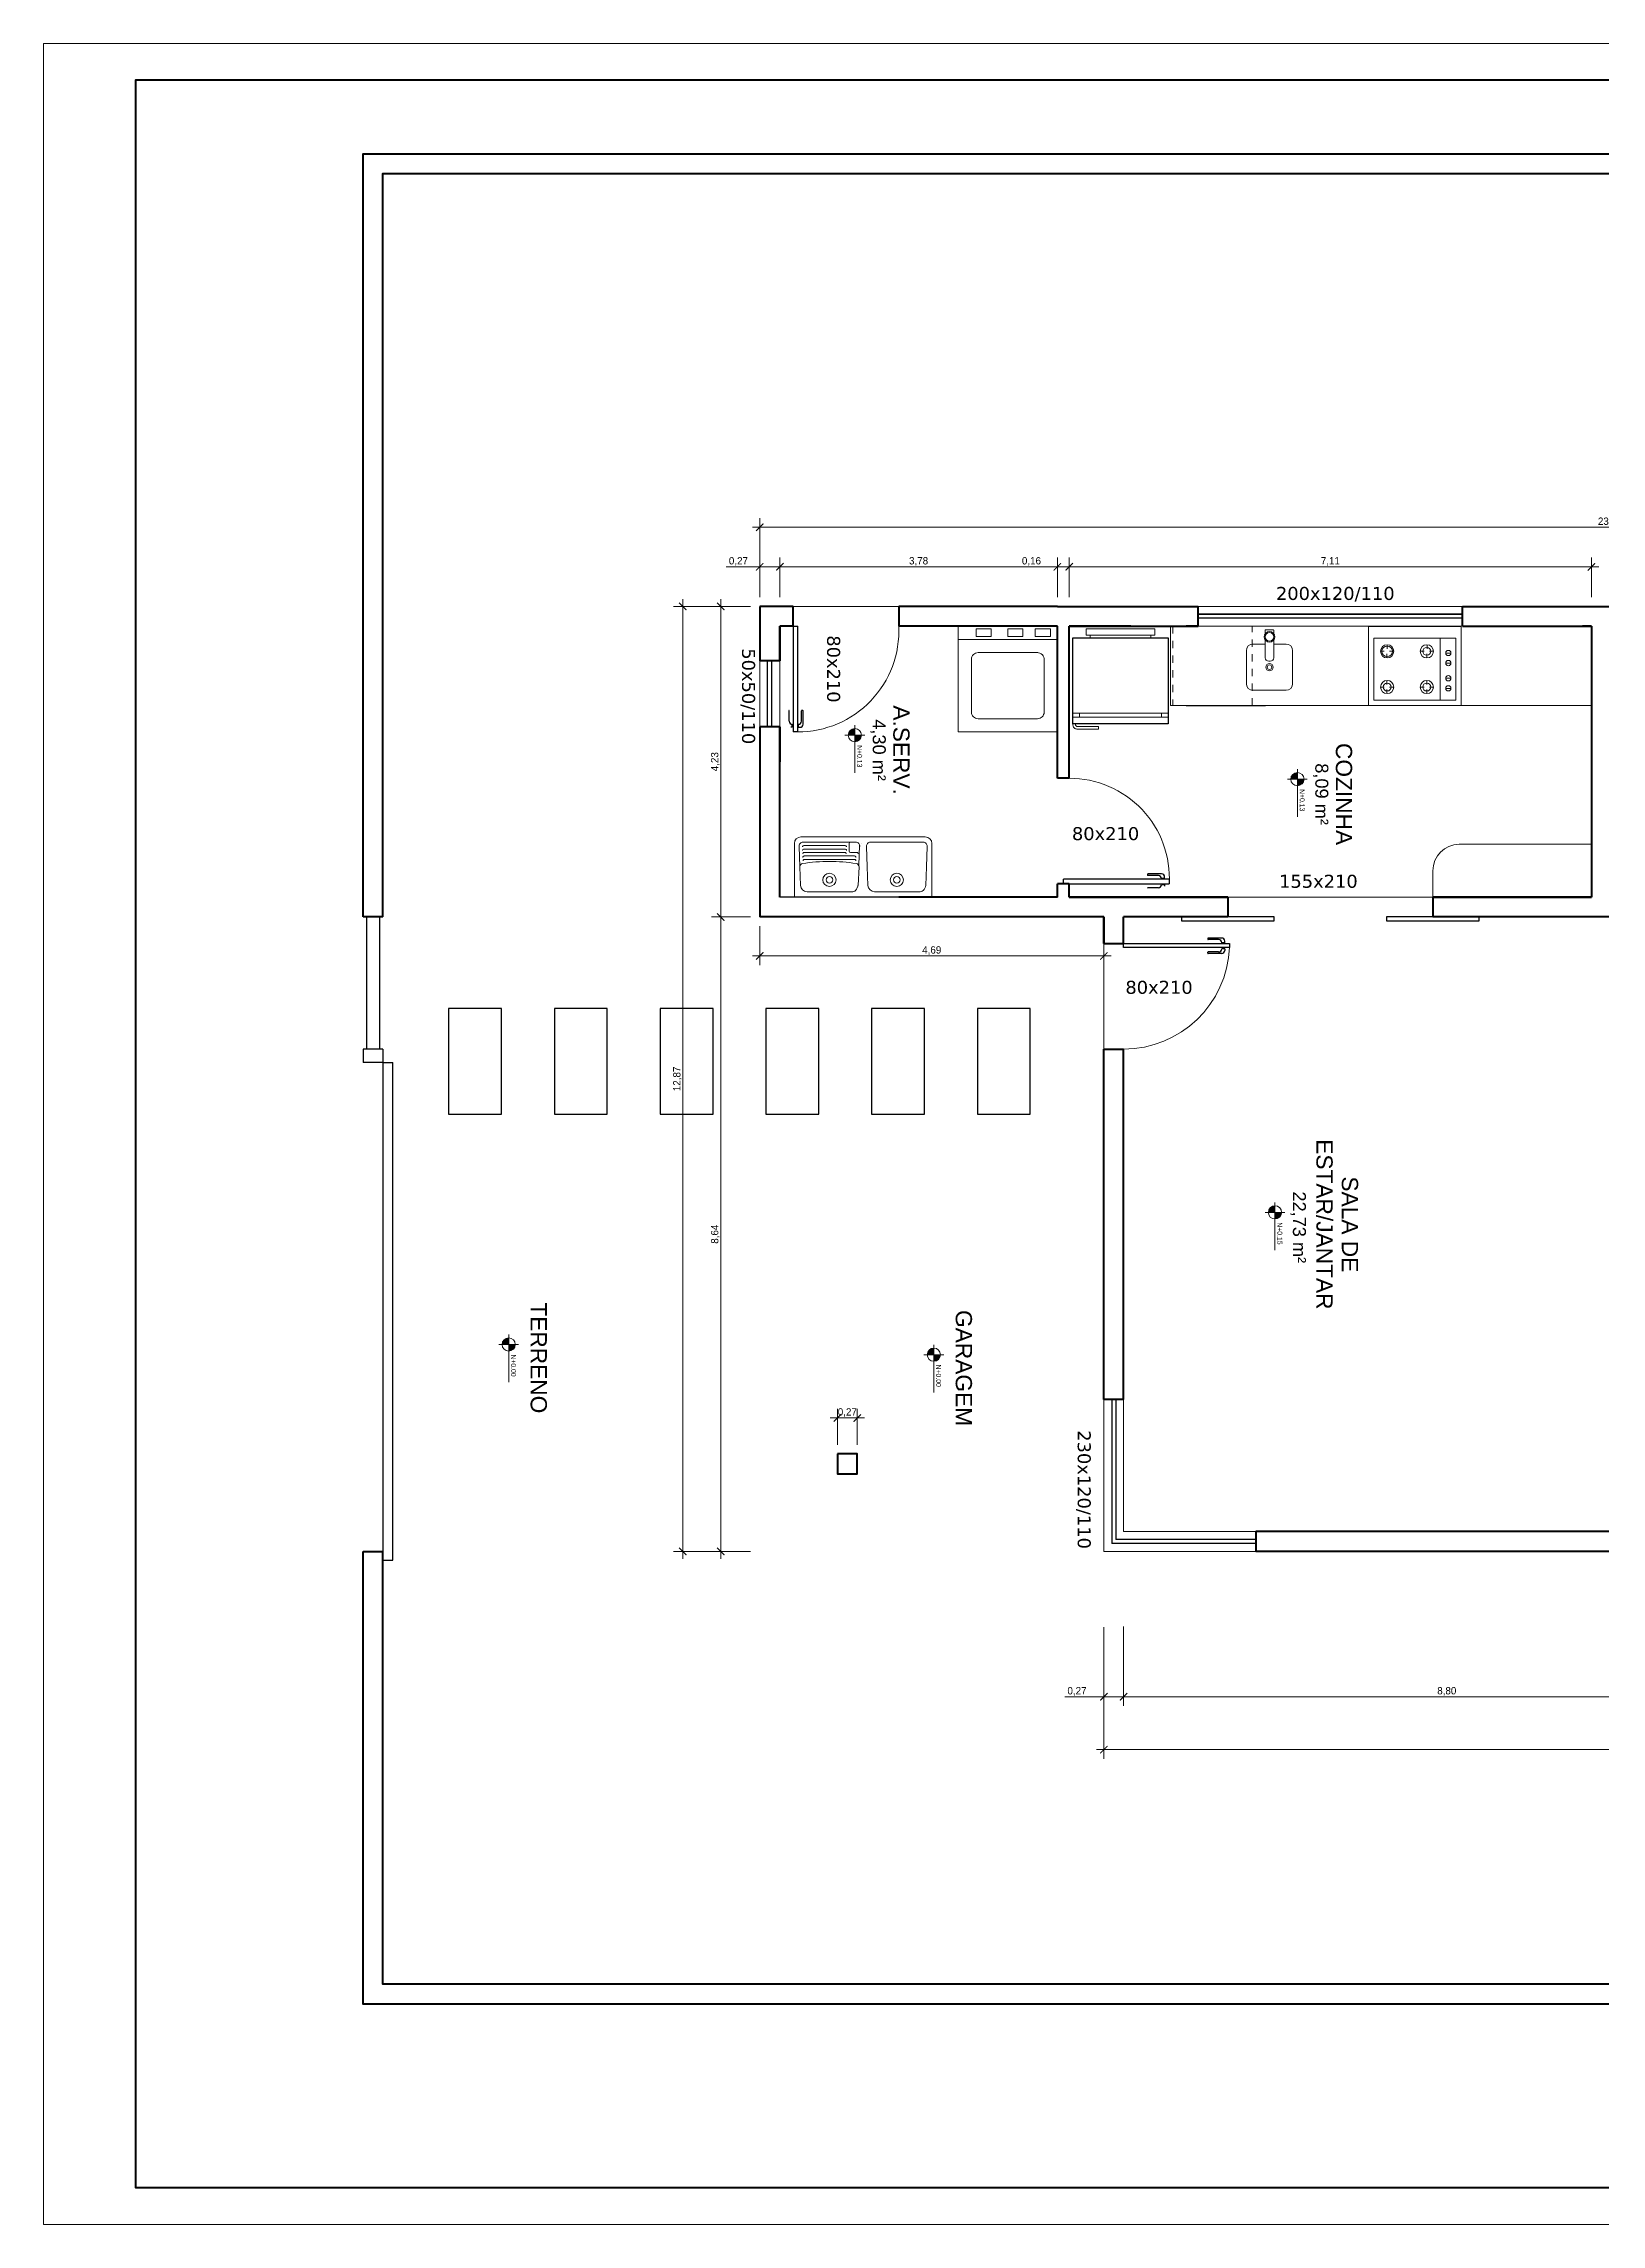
# Model space of a CAD drawing. Header units: millimetres. Extents: x 1509.2 to 1551.3, y 877.7 to 907.4.
# Drawn here: x 1509.24 to 1530.45, y 877.74 to 907.44 of the extents above; entities that cross this region are included whole.
import ezdxf

# ---------------------------------------------------------------- set-up
doc = ezdxf.new("R2010")
doc.units = ezdxf.units.MM
doc.linetypes.add('ACAD_ISO02W100', pattern=[15, 12, -3])
doc.linetypes.add('ACAD_ISO10W100', pattern=[18, 12, -3, 0, -3])
for name, color, linetype, lineweight in [('0.05', 8, 'Continuous', 5), ('0.13', 6, 'Continuous', 13), ('0.20', 7, 'Continuous', 20), ('0.30', 2, 'Continuous', 30), ('0.40', 3, 'Continuous', 40), ('0.60', 4, 'Continuous', 60), ('1.00', 5, 'Continuous', 100), ('cotas', 6, 'Continuous', 9), ('texto', 3, 'Continuous', 25)]:
    doc.layers.add(name, color=color, linetype=linetype, lineweight=lineweight)
doc.dimstyles.new('COTA 02', dxfattribs={"dimtxt": 0.1, "dimasz": 0.1, "dimexe": 1.25, "dimexo": 0.625, "dimtad": 1, "dimzin": 4, "dimtxsty": 'Standard', "dimblk": 'ARCHTICK', "dimcen": 0.09, "dimdle": 0.1, "dimclrd": 256, "dimclre": 256, "dimclrt": 256, "dimadec": 0, "dimazin": 0, "dimtfac": 1, "dimtmove": 1, "dimatfit": 3, "dimldrblk": 'ARCHTICK', "dimfxl": 1, "dimlwd": -1, "dimlwe": -1, "dimarcsym": 0})

# ---------------------------------------------------------------- blocks, each defined once
blk = doc.blocks.new('_ArchTick')
at = {"color": 0, "linetype": 'ByBlock', "const_width": 0.15}
blk.add_lwpolyline([(-0.5, -0.5), (0.5, 0.5)], dxfattribs=at)
blk = doc.blocks.new('*D40')
at = {"layer": '0.13', "transparency": 16777216}
for p, q in [((1518.869, 899.774), (1518.338, 899.774)), ((1518.463, 899.874), (1518.463, 895.444)), ((1518.869, 895.544), (1518.338, 895.544))]:
    blk.add_line(p, q, dxfattribs=at)
at = {"layer": 'Defpoints', "color": 0, "linetype": 'ACAD_ISO10W100', "transparency": 16777216}
for p in [(1518.994, 899.774), (1518.463, 895.544), (1518.994, 895.544)]:
    blk.add_point(p, dxfattribs=at)
at = {"layer": '0.13', "linetype": 'ACAD_ISO10W100', "transparency": 16777216, "xscale": 0.1, "yscale": 0.1, "zscale": 0.1}
for p, rotation in [((1518.463, 899.774), 90), ((1518.463, 895.544), 270)]:
    blk.add_blockref('_ArchTick', p, dxfattribs=dict(at, rotation=rotation))
at = {"layer": '0.13', "color": 7, "linetype": 'ACAD_ISO10W100', "transparency": 16777216, "insert": (1518.39, 897.659), "char_height": 0.1, "attachment_point": 5, "rotation": 90}
blk.add_mtext('4,23', dxfattribs=at)
blk = doc.blocks.new('*D41')
at = {"layer": '0.13', "transparency": 16777216}
for p, q in [((1518.869, 895.544), (1518.338, 895.544)), ((1518.463, 895.644), (1518.463, 886.804)), ((1518.869, 886.904), (1518.338, 886.904))]:
    blk.add_line(p, q, dxfattribs=at)
at = {"layer": 'Defpoints', "color": 0, "linetype": 'ACAD_ISO10W100', "transparency": 16777216}
for p in [(1518.994, 895.544), (1518.463, 886.904), (1518.994, 886.904)]:
    blk.add_point(p, dxfattribs=at)
at = {"layer": '0.13', "linetype": 'ACAD_ISO10W100', "transparency": 16777216, "xscale": 0.1, "yscale": 0.1, "zscale": 0.1}
for p, rotation in [((1518.463, 895.544), 90), ((1518.463, 886.904), 270)]:
    blk.add_blockref('_ArchTick', p, dxfattribs=dict(at, rotation=rotation))
at = {"layer": '0.13', "color": 7, "linetype": 'ACAD_ISO10W100', "transparency": 16777216, "insert": (1518.39, 891.224), "char_height": 0.1, "attachment_point": 5, "rotation": 90}
blk.add_mtext('8,64', dxfattribs=at)
blk = doc.blocks.new('*D47')
at = {"layer": '0.13', "transparency": 16777216}
for p, q in [((1518.869, 899.774), (1517.822, 899.774)), ((1517.947, 899.874), (1517.947, 886.804)), ((1518.869, 886.904), (1517.822, 886.904))]:
    blk.add_line(p, q, dxfattribs=at)
at = {"layer": 'Defpoints', "color": 0, "linetype": 'ACAD_ISO10W100', "transparency": 16777216}
for p in [(1518.994, 899.774), (1517.947, 886.904), (1518.994, 886.904)]:
    blk.add_point(p, dxfattribs=at)
at = {"layer": '0.13', "linetype": 'ACAD_ISO10W100', "transparency": 16777216, "xscale": 0.1, "yscale": 0.1, "zscale": 0.1}
for p, rotation in [((1517.947, 899.774), 90), ((1517.947, 886.904), 270)]:
    blk.add_blockref('_ArchTick', p, dxfattribs=dict(at, rotation=rotation))
at = {"layer": '0.13', "color": 7, "linetype": 'ACAD_ISO10W100', "transparency": 16777216, "insert": (1517.874, 893.339), "char_height": 0.1, "attachment_point": 5, "rotation": 90}
blk.add_mtext('12,87', dxfattribs=at)
blk = doc.blocks.new('*D48')
at = {"layer": '0.13', "transparency": 16777216}
for p, q in [((1518.539, 900.313), (1518.994, 900.313)), ((1518.894, 900.313), (1519.368, 900.313)), ((1518.994, 899.899), (1518.994, 900.438)), ((1519.268, 899.899), (1519.268, 900.438))]:
    blk.add_line(p, q, dxfattribs=at)
at = {"layer": 'Defpoints', "color": 0, "linetype": 'ACAD_ISO10W100', "transparency": 16777216}
for p in [(1519.268, 900.313), (1518.994, 899.774), (1519.268, 899.774)]:
    blk.add_point(p, dxfattribs=at)
at = {"layer": '0.13', "linetype": 'ACAD_ISO10W100', "transparency": 16777216, "xscale": 0.1, "yscale": 0.1, "zscale": 0.1, "rotation": 180}
blk.add_blockref('_ArchTick', (1518.994, 900.313), dxfattribs=at)
at = {"layer": '0.13', "linetype": 'ACAD_ISO10W100', "transparency": 16777216, "xscale": 0.1, "yscale": 0.1, "zscale": 0.1}
blk.add_blockref('_ArchTick', (1519.268, 900.313), dxfattribs=at)
at = {"layer": '0.13', "color": 7, "linetype": 'ACAD_ISO10W100', "transparency": 16777216, "insert": (1518.704, 900.386), "char_height": 0.1, "attachment_point": 5}
blk.add_mtext('0,27', dxfattribs=at)
blk = doc.blocks.new('*D49')
at = {"layer": '0.13', "transparency": 16777216}
for p, q in [((1519.168, 900.313), (1523.147, 900.313)), ((1519.268, 899.899), (1519.268, 900.438)), ((1523.047, 899.899), (1523.047, 900.438))]:
    blk.add_line(p, q, dxfattribs=at)
at = {"layer": 'Defpoints', "color": 0, "linetype": 'ACAD_ISO10W100', "transparency": 16777216}
for p in [(1523.047, 900.313), (1519.268, 899.774), (1523.047, 899.774)]:
    blk.add_point(p, dxfattribs=at)
at = {"layer": '0.13', "linetype": 'ACAD_ISO10W100', "transparency": 16777216, "xscale": 0.1, "yscale": 0.1, "zscale": 0.1, "rotation": 180}
blk.add_blockref('_ArchTick', (1519.268, 900.313), dxfattribs=at)
at = {"layer": '0.13', "linetype": 'ACAD_ISO10W100', "transparency": 16777216, "xscale": 0.1, "yscale": 0.1, "zscale": 0.1}
blk.add_blockref('_ArchTick', (1523.047, 900.313), dxfattribs=at)
at = {"layer": '0.13', "color": 7, "linetype": 'ACAD_ISO10W100', "transparency": 16777216, "insert": (1521.157, 900.386), "char_height": 0.1, "attachment_point": 5}
blk.add_mtext('3,78', dxfattribs=at)
blk = doc.blocks.new('*D50')
at = {"layer": '0.13', "transparency": 16777216}
for p, q in [((1522.546, 900.313), (1523.047, 900.313)), ((1522.947, 900.313), (1523.309, 900.313)), ((1523.047, 899.899), (1523.047, 900.438)), ((1523.209, 899.899), (1523.209, 900.438))]:
    blk.add_line(p, q, dxfattribs=at)
at = {"layer": 'Defpoints', "color": 0, "linetype": 'ACAD_ISO10W100', "transparency": 16777216}
for p in [(1523.209, 900.313), (1523.047, 899.774), (1523.209, 899.774)]:
    blk.add_point(p, dxfattribs=at)
at = {"layer": '0.13', "linetype": 'ACAD_ISO10W100', "transparency": 16777216, "xscale": 0.1, "yscale": 0.1, "zscale": 0.1, "rotation": 180}
blk.add_blockref('_ArchTick', (1523.047, 900.313), dxfattribs=at)
at = {"layer": '0.13', "linetype": 'ACAD_ISO10W100', "transparency": 16777216, "xscale": 0.1, "yscale": 0.1, "zscale": 0.1}
blk.add_blockref('_ArchTick', (1523.209, 900.313), dxfattribs=at)
at = {"layer": '0.13', "color": 7, "linetype": 'ACAD_ISO10W100', "transparency": 16777216, "insert": (1522.694, 900.386), "char_height": 0.1, "attachment_point": 5}
blk.add_mtext('0,16', dxfattribs=at)
blk = doc.blocks.new('*D51')
at = {"layer": '0.13', "transparency": 16777216}
for p, q in [((1523.109, 900.313), (1530.419, 900.313)), ((1523.209, 899.899), (1523.209, 900.438)), ((1530.319, 899.899), (1530.319, 900.438))]:
    blk.add_line(p, q, dxfattribs=at)
at = {"layer": 'Defpoints', "color": 0, "linetype": 'ACAD_ISO10W100', "transparency": 16777216}
for p in [(1530.319, 900.313), (1523.209, 899.774), (1530.319, 899.774)]:
    blk.add_point(p, dxfattribs=at)
at = {"layer": '0.13', "linetype": 'ACAD_ISO10W100', "transparency": 16777216, "xscale": 0.1, "yscale": 0.1, "zscale": 0.1, "rotation": 180}
blk.add_blockref('_ArchTick', (1523.209, 900.313), dxfattribs=at)
at = {"layer": '0.13', "linetype": 'ACAD_ISO10W100', "transparency": 16777216, "xscale": 0.1, "yscale": 0.1, "zscale": 0.1}
blk.add_blockref('_ArchTick', (1530.319, 900.313), dxfattribs=at)
at = {"layer": '0.13', "color": 7, "linetype": 'ACAD_ISO10W100', "transparency": 16777216, "insert": (1526.764, 900.386), "char_height": 0.1, "attachment_point": 5}
blk.add_mtext('7,11', dxfattribs=at)
blk = doc.blocks.new('*D54')
at = {"layer": '0.13', "transparency": 16777216}
for p, q in [((1518.894, 900.851), (1542.254, 900.851)), ((1518.994, 899.899), (1518.994, 900.976)), ((1542.154, 899.899), (1542.154, 900.976))]:
    blk.add_line(p, q, dxfattribs=at)
at = {"layer": 'Defpoints', "color": 0, "linetype": 'ACAD_ISO10W100', "transparency": 16777216}
for p in [(1542.154, 900.851), (1518.994, 899.774), (1542.154, 899.774)]:
    blk.add_point(p, dxfattribs=at)
at = {"layer": '0.13', "linetype": 'ACAD_ISO10W100', "transparency": 16777216, "xscale": 0.1, "yscale": 0.1, "zscale": 0.1, "rotation": 180}
blk.add_blockref('_ArchTick', (1518.994, 900.851), dxfattribs=at)
at = {"layer": '0.13', "linetype": 'ACAD_ISO10W100', "transparency": 16777216, "xscale": 0.1, "yscale": 0.1, "zscale": 0.1}
blk.add_blockref('_ArchTick', (1542.154, 900.851), dxfattribs=at)
at = {"layer": '0.13', "color": 7, "linetype": 'ACAD_ISO10W100', "transparency": 16777216, "insert": (1530.574, 900.925), "char_height": 0.1, "attachment_point": 5}
blk.add_mtext('23,16', dxfattribs=at)
blk = doc.blocks.new('*D61')
at = {"layer": '0.13', "transparency": 16777216}
for p, q in [((1523.949, 885.879), (1523.949, 884.799)), ((1532.749, 885.879), (1532.749, 884.799)), ((1532.849, 884.924), (1523.849, 884.924))]:
    blk.add_line(p, q, dxfattribs=at)
at = {"layer": 'Defpoints', "color": 0, "linetype": 'ACAD_ISO10W100', "transparency": 16777216}
for p in [(1523.949, 886.004), (1532.749, 886.004), (1523.949, 884.924)]:
    blk.add_point(p, dxfattribs=at)
at = {"layer": '0.13', "linetype": 'ACAD_ISO10W100', "transparency": 16777216, "xscale": 0.1, "yscale": 0.1, "zscale": 0.1, "rotation": 180}
blk.add_blockref('_ArchTick', (1523.949, 884.924), dxfattribs=at)
at = {"layer": '0.13', "linetype": 'ACAD_ISO10W100', "transparency": 16777216, "xscale": 0.1, "yscale": 0.1, "zscale": 0.1}
blk.add_blockref('_ArchTick', (1532.749, 884.924), dxfattribs=at)
at = {"layer": '0.13', "color": 7, "linetype": 'ACAD_ISO10W100', "transparency": 16777216, "insert": (1528.349, 884.997), "char_height": 0.1, "attachment_point": 5}
blk.add_mtext('8,80', dxfattribs=at)
blk = doc.blocks.new('*D62')
at = {"layer": '0.13', "transparency": 16777216}
for p, q in [((1523.679, 885.871), (1523.679, 884.799)), ((1523.949, 885.879), (1523.949, 884.799)), ((1523.149, 884.924), (1523.679, 884.924)), ((1524.049, 884.924), (1523.579, 884.924))]:
    blk.add_line(p, q, dxfattribs=at)
at = {"layer": 'Defpoints', "color": 0, "linetype": 'ACAD_ISO10W100', "transparency": 16777216}
for p in [(1523.679, 885.996), (1523.949, 886.004), (1523.679, 884.924)]:
    blk.add_point(p, dxfattribs=at)
at = {"layer": '0.13', "linetype": 'ACAD_ISO10W100', "transparency": 16777216, "xscale": 0.1, "yscale": 0.1, "zscale": 0.1, "rotation": 180}
blk.add_blockref('_ArchTick', (1523.679, 884.924), dxfattribs=at)
at = {"layer": '0.13', "linetype": 'ACAD_ISO10W100', "transparency": 16777216, "xscale": 0.1, "yscale": 0.1, "zscale": 0.1}
blk.add_blockref('_ArchTick', (1523.949, 884.924), dxfattribs=at)
at = {"layer": '0.13', "color": 7, "linetype": 'ACAD_ISO10W100', "transparency": 16777216, "insert": (1523.314, 884.997), "char_height": 0.1, "attachment_point": 5}
blk.add_mtext('0,27', dxfattribs=at)
blk = doc.blocks.new('*D63')
at = {"layer": '0.13', "transparency": 16777216}
for p, q in [((1523.679, 885.871), (1523.679, 884.079)), ((1542.154, 885.879), (1542.154, 884.079)), ((1542.254, 884.204), (1523.579, 884.204))]:
    blk.add_line(p, q, dxfattribs=at)
at = {"layer": 'Defpoints', "color": 0, "linetype": 'ACAD_ISO10W100', "transparency": 16777216}
for p in [(1523.679, 885.996), (1542.154, 886.004), (1523.679, 884.204)]:
    blk.add_point(p, dxfattribs=at)
at = {"layer": '0.13', "linetype": 'ACAD_ISO10W100', "transparency": 16777216, "xscale": 0.1, "yscale": 0.1, "zscale": 0.1, "rotation": 180}
blk.add_blockref('_ArchTick', (1523.679, 884.204), dxfattribs=at)
at = {"layer": '0.13', "linetype": 'ACAD_ISO10W100', "transparency": 16777216, "xscale": 0.1, "yscale": 0.1, "zscale": 0.1}
blk.add_blockref('_ArchTick', (1542.154, 884.204), dxfattribs=at)
at = {"layer": '0.13', "color": 7, "linetype": 'ACAD_ISO10W100', "transparency": 16777216, "insert": (1532.916, 884.277), "char_height": 0.1, "attachment_point": 5}
blk.add_mtext('18,48', dxfattribs=at)
blk = doc.blocks.new('*D64')
at = {"layer": '0.13', "transparency": 16777216}
for p, q in [((1518.994, 895.419), (1518.994, 894.888)), ((1523.679, 895.419), (1523.679, 894.888)), ((1518.894, 895.013), (1523.779, 895.013))]:
    blk.add_line(p, q, dxfattribs=at)
at = {"layer": 'Defpoints', "color": 0, "linetype": 'ACAD_ISO10W100', "transparency": 16777216}
for p in [(1518.994, 895.544), (1523.679, 895.544), (1523.679, 895.013)]:
    blk.add_point(p, dxfattribs=at)
at = {"layer": '0.13', "linetype": 'ACAD_ISO10W100', "transparency": 16777216, "xscale": 0.1, "yscale": 0.1, "zscale": 0.1, "rotation": 180}
blk.add_blockref('_ArchTick', (1518.994, 895.013), dxfattribs=at)
at = {"layer": '0.13', "linetype": 'ACAD_ISO10W100', "transparency": 16777216, "xscale": 0.1, "yscale": 0.1, "zscale": 0.1}
blk.add_blockref('_ArchTick', (1523.679, 895.013), dxfattribs=at)
at = {"layer": '0.13', "color": 7, "linetype": 'ACAD_ISO10W100', "transparency": 16777216, "insert": (1521.336, 895.086), "char_height": 0.1, "attachment_point": 5}
blk.add_mtext('4,69', dxfattribs=at)
blk = doc.blocks.new('*D65')
at = {"layer": '0.13', "transparency": 16777216}
for p, q in [((1519.952, 888.721), (1520.422, 888.721)), ((1520.052, 888.357), (1520.052, 888.846)), ((1520.322, 888.357), (1520.322, 888.846))]:
    blk.add_line(p, q, dxfattribs=at)
at = {"layer": 'Defpoints', "color": 0, "linetype": 'ACAD_ISO10W100', "transparency": 16777216}
for p in [(1520.322, 888.721), (1520.052, 888.232), (1520.322, 888.232)]:
    blk.add_point(p, dxfattribs=at)
at = {"layer": '0.13', "linetype": 'ACAD_ISO10W100', "transparency": 16777216, "xscale": 0.1, "yscale": 0.1, "zscale": 0.1, "rotation": 180}
blk.add_blockref('_ArchTick', (1520.052, 888.721), dxfattribs=at)
at = {"layer": '0.13', "linetype": 'ACAD_ISO10W100', "transparency": 16777216, "xscale": 0.1, "yscale": 0.1, "zscale": 0.1}
blk.add_blockref('_ArchTick', (1520.322, 888.721), dxfattribs=at)
at = {"layer": '0.13', "color": 7, "linetype": 'ACAD_ISO10W100', "transparency": 16777216, "insert": (1520.187, 888.794), "char_height": 0.1, "attachment_point": 5}
blk.add_mtext('0,27', dxfattribs=at)

msp = doc.modelspace()

# ---------------------------------------------------------------- hatches: boundary and pattern name
at = {"layer": '0.13'}
h = msp.add_hatch(color=2, dxfattribs=at)
h.paths.add_polyline_path([(1520.289, 897.93, 0.414214), (1520.379, 898.02), (1520.289, 898.02)])
h.paths.add_polyline_path([(1520.199, 898.02), (1520.289, 898.02), (1520.289, 898.11, 0.414214)])
h = msp.add_hatch(color=2, dxfattribs=at)
h.paths.add_polyline_path([(1526.315, 897.331, 0.414214), (1526.405, 897.421), (1526.315, 897.421)])
h.paths.add_polyline_path([(1526.225, 897.421), (1526.315, 897.421), (1526.315, 897.511, 0.414214)])
h = msp.add_hatch(color=2, dxfattribs=at)
h.paths.add_polyline_path([(1526.01, 891.431, 0.414214), (1526.1, 891.521), (1526.01, 891.521)])
h.paths.add_polyline_path([(1525.92, 891.521), (1526.01, 891.521), (1526.01, 891.611, 0.414214)])
h = msp.add_hatch(color=2, dxfattribs=at)
h.paths.add_polyline_path([(1515.576, 889.632, 0.414214), (1515.666, 889.722), (1515.576, 889.722)])
h.paths.add_polyline_path([(1515.486, 889.722), (1515.576, 889.722), (1515.576, 889.812, 0.414214)])
h = msp.add_hatch(color=2, dxfattribs=at)
h.paths.add_polyline_path([(1521.364, 889.493, 0.414214), (1521.454, 889.583), (1521.364, 889.583)])
h.paths.add_polyline_path([(1521.274, 889.583), (1521.364, 889.583), (1521.364, 889.673, 0.414214)])

# ---------------------------------------------------------------- linework, layer by layer
for p, q in [((1513.594, 905.939), (1547.395, 905.939)), ((1527.285, 899.504), (1528.545, 899.504)), ((1521.338, 895.815), (1519.268, 895.815)), ((1525.326, 895.194), (1525.326, 895.215)), ((1525.389, 895.184), (1525.389, 895.13)), ((1525.326, 895.11), (1525.326, 895.089)), ((1513.594, 880.739), (1518.994, 880.739))]:
    msp.add_line(p, q)
at = {"linetype": 'ACAD_ISO02W100'}
msp.add_line((1524.799, 898.424), (1525.879, 898.424), dxfattribs=at)
at = {"color": 2}
for p, q in [((1513.639, 895.544), (1513.639, 893.744)), ((1513.819, 895.544), (1513.819, 893.744)), ((1513.864, 893.564), (1513.999, 893.564)), ((1513.864, 886.783), (1513.999, 886.783))]:
    msp.add_line(p, q, dxfattribs=at)
at = {"color": 3}
for p, q in [((1513.864, 893.744), (1513.594, 893.744)), ((1513.594, 893.744), (1513.594, 893.564)), ((1513.864, 893.744), (1513.864, 893.564)), ((1513.864, 893.564), (1513.594, 893.564))]:
    msp.add_line(p, q, dxfattribs=at)
msp.add_lwpolyline([(1524.555, 899.344), (1524.555, 898.174), (1523.259, 898.174), (1523.259, 899.344), (1524.555, 899.344)])
for points in [[(1514.758, 894.297), (1514.758, 892.857), (1515.478, 892.857), (1515.478, 894.297)], [(1516.198, 894.297), (1516.198, 892.857), (1516.918, 892.857), (1516.918, 894.297)], [(1517.638, 894.297), (1517.638, 892.857), (1518.358, 892.857), (1518.358, 894.297)], [(1519.078, 894.297), (1519.078, 892.857), (1519.798, 892.857), (1519.798, 894.297)], [(1520.518, 894.297), (1520.518, 892.857), (1521.238, 892.857), (1521.238, 894.297)], [(1521.958, 894.297), (1521.958, 892.857), (1522.678, 892.857), (1522.678, 894.297)]]:
    msp.add_lwpolyline(points, close=True)
at = {"layer": '0.05', "linetype": 'ACAD_ISO02W100', "ltscale": 0.005}
for p, q in [((1524.619, 899.504), (1524.619, 898.424)), ((1525.699, 898.424), (1525.699, 899.504))]:
    msp.add_line(p, q, dxfattribs=at)
at = {"layer": '0.13'}
for p, q in [((1520.888, 899.774), (1519.448, 899.774)), ((1525.369, 895.814), (1528.159, 895.814)), ((1523.679, 893.744), (1523.679, 895.184))]:
    msp.add_line(p, q, dxfattribs=at)
at = {"layer": '0.13', "color": 2}
for p, q in [((1520.289, 898.155), (1520.289, 897.507)), ((1520.154, 898.02), (1520.424, 898.02)), ((1526.315, 897.556), (1526.315, 896.908)), ((1526.18, 897.421), (1526.45, 897.421)), ((1526.01, 891.656), (1526.01, 891.008)), ((1525.875, 891.521), (1526.145, 891.521)), ((1515.576, 889.857), (1515.576, 889.209)), ((1515.441, 889.722), (1515.711, 889.722)), ((1521.229, 889.583), (1521.499, 889.583)), ((1521.364, 889.718), (1521.364, 889.07))]:
    msp.add_line(p, q, dxfattribs=at)
for centre in [(1520.289, 898.02), (1526.315, 897.421), (1526.01, 891.521), (1515.576, 889.722), (1521.364, 889.583)]:
    msp.add_circle(centre, 0.09, dxfattribs=at)
at = {"layer": '0.13'}
for centre, radius, start, end in [((1519.511, 899.442), 1.378, 270, 2.5623), ((1523.209, 896.071), 1.363, 356.7595, 90), ((1523.949, 895.185), 1.441, 270, 357.8106)]:
    msp.add_arc(centre, radius, start, end, dxfattribs=at)
at = {"layer": '0.20'}
for p, q in [((1524.964, 899.774), (1528.564, 899.774)), ((1524.555, 899.344), (1523.259, 899.344)), ((1523.259, 898.318), (1523.259, 899.344)), ((1524.375, 899.47), (1523.439, 899.47)), ((1523.439, 899.38), (1523.439, 899.47)), ((1524.375, 899.38), (1524.375, 899.47)), ((1524.555, 898.318), (1524.555, 899.344)), ((1524.585, 898.424), (1524.585, 899.504)), ((1528.545, 899.504), (1524.964, 899.504)), ((1525.878, 899.405), (1525.878, 899.448)), ((1525.885, 899.456), (1525.984, 899.456)), ((1525.992, 899.448), (1525.992, 899.405)), ((1527.285, 899.504), (1527.285, 898.424)), ((1528.257, 898.496), (1528.257, 899.342)), ((1528.545, 899.504), (1528.545, 898.424)), ((1518.994, 898.132), (1518.994, 899.032)), ((1519.268, 898.132), (1519.268, 899.032)), ((1525.62, 899.171), (1525.62, 898.721)), ((1525.878, 899.261), (1525.71, 899.261)), ((1525.878, 899.074), (1525.878, 899.314)), ((1525.924, 899.028), (1525.946, 899.028)), ((1525.946, 899.028), (1525.924, 899.028)), ((1525.992, 899.314), (1525.992, 899.074)), ((1526.16, 899.261), (1525.992, 899.261)), ((1526.25, 898.721), (1526.25, 899.171)), ((1527.444, 899.162), (1527.498, 899.162)), ((1527.534, 899.072), (1527.534, 899.126)), ((1527.536, 899.252), (1527.536, 899.198)), ((1527.624, 899.162), (1527.57, 899.162)), ((1527.989, 899.162), (1528.043, 899.162)), ((1528.079, 899.072), (1528.079, 899.126)), ((1528.081, 899.252), (1528.081, 899.198)), ((1528.169, 899.162), (1528.115, 899.162)), ((1528.334, 899.139), (1528.406, 899.139)), ((1527.534, 898.766), (1527.534, 898.712)), ((1528.079, 898.766), (1528.079, 898.712)), ((1528.334, 899.002), (1528.406, 899.002)), ((1528.334, 898.795), (1528.406, 898.795)), ((1525.71, 898.631), (1526.16, 898.631)), ((1527.357, 898.496), (1528.257, 898.496)), ((1527.444, 898.676), (1527.498, 898.676)), ((1527.534, 898.586), (1527.534, 898.64)), ((1527.624, 898.676), (1527.57, 898.676)), ((1527.989, 898.676), (1528.043, 898.676)), ((1528.079, 898.586), (1528.079, 898.64)), ((1528.169, 898.676), (1528.115, 898.676)), ((1528.473, 898.496), (1528.257, 898.496)), ((1528.334, 898.658), (1528.406, 898.658)), ((1524.555, 898.318), (1523.259, 898.318)), ((1523.259, 898.264), (1524.519, 898.264)), ((1523.259, 898.174), (1523.259, 898.264)), ((1524.555, 898.264), (1523.259, 898.264)), ((1523.259, 898.174), (1524.519, 898.174)), ((1524.555, 898.174), (1523.259, 898.174)), ((1523.349, 898.264), (1523.349, 898.318)), ((1524.465, 898.264), (1524.465, 898.318)), ((1524.555, 898.174), (1524.555, 898.264)), ((1527.285, 898.424), (1524.585, 898.424)), ((1528.545, 898.424), (1527.285, 898.424)), ((1528.545, 898.424), (1530.319, 898.424)), ((1519.466, 896.544), (1519.466, 895.833)), ((1519.529, 896.506), (1519.54, 896.226)), ((1520.33, 896.634), (1519.556, 896.634)), ((1519.943, 896.562), (1519.583, 896.562)), ((1519.943, 896.516), (1519.594, 896.516)), ((1519.943, 896.469), (1519.596, 896.469)), ((1519.943, 896.422), (1519.598, 896.422)), ((1519.943, 896.375), (1519.6, 896.375)), ((1519.943, 896.562), (1520.231, 896.562)), ((1519.943, 896.516), (1520.159, 896.516)), ((1519.943, 896.469), (1520.157, 896.469)), ((1519.943, 896.422), (1520.155, 896.422)), ((1519.943, 896.375), (1520.286, 896.375)), ((1520.213, 896.44), (1520.213, 896.544)), ((1520.231, 896.562), (1520.303, 896.562)), ((1520.231, 896.422), (1520.317, 896.422)), ((1521.248, 896.634), (1520.33, 896.634)), ((1520.354, 896.524), (1520.343, 896.244)), ((1520.447, 896.506), (1520.458, 896.226)), ((1520.861, 896.562), (1520.501, 896.562)), ((1520.861, 896.562), (1521.149, 896.562)), ((1521.149, 896.562), (1521.221, 896.562)), ((1521.275, 896.506), (1521.264, 896.226)), ((1521.338, 895.833), (1521.338, 896.544)), ((1528.519, 896.534), (1530.319, 896.534)), ((1519.54, 896.226), (1519.55, 895.974)), ((1519.943, 896.328), (1519.602, 896.328)), ((1519.943, 896.328), (1520.285, 896.328)), ((1520.346, 896.226), (1520.336, 895.974)), ((1520.458, 896.226), (1520.468, 895.974)), ((1521.264, 896.226), (1521.254, 895.974)), ((1528.159, 895.814), (1528.159, 896.174)), ((1519.484, 895.815), (1520.402, 895.815)), ((1519.64, 895.887), (1519.943, 895.887)), ((1520.246, 895.887), (1519.943, 895.887)), ((1520.402, 895.815), (1521.32, 895.815)), ((1520.558, 895.887), (1520.861, 895.887)), ((1521.164, 895.887), (1520.861, 895.887)), ((1523.679, 888.974), (1523.679, 886.904)), ((1523.949, 888.974), (1523.949, 887.174)), ((1525.749, 887.174), (1523.949, 887.174)), ((1525.749, 886.904), (1523.679, 886.904))]:
    msp.add_line(p, q, dxfattribs=at)
for points in [[(1521.697, 899.504), (1523.047, 899.504), (1523.047, 898.064), (1521.697, 898.064), (1521.697, 899.504)], [(1523.047, 899.324), (1521.697, 899.324)], [(1523.439, 899.38), (1524.375, 899.38)], [(1523.493, 899.38), (1523.493, 899.344)], [(1524.321, 899.38), (1524.321, 899.344)]]:
    msp.add_lwpolyline(points, dxfattribs=at)
for points in [[(1522.147, 899.467), (1522.147, 899.363), (1521.939, 899.363), (1521.939, 899.467)], [(1522.578, 899.467), (1522.578, 899.363), (1522.371, 899.363), (1522.371, 899.467)], [(1522.954, 899.467), (1522.954, 899.363), (1522.746, 899.363), (1522.746, 899.467)], [(1527.357, 898.496), (1528.473, 898.496), (1528.473, 899.342), (1527.357, 899.342)]]:
    msp.add_lwpolyline(points, close=True, dxfattribs=at)
for points in [[(1522.867, 899.063), (1522.867, 898.334, -0.414214), (1522.777, 898.244), (1521.967, 898.244, -0.414214), (1521.877, 898.334), (1521.877, 899.054, -0.414214), (1521.967, 899.144), (1522.782, 899.144)], [(1523.295, 898.174), (1523.295, 898.158, 0.414214), (1523.313, 898.14), (1523.57, 898.14), (1523.606, 898.14), (1523.606, 898.104), (1523.313, 898.104, -0.414214), (1523.259, 898.158), (1523.259, 898.174)]]:
    msp.add_lwpolyline(points, format="xyb", dxfattribs=at)
for centre, radius in [((1525.935, 899.359), 0.0729), ((1525.935, 899.359), 0.0575), ((1527.537, 899.162), 0.09), ((1527.537, 899.162), 0.072), ((1528.077, 899.162), 0.09), ((1528.077, 899.162), 0.054), ((1528.37, 899.139), 0.036), ((1528.37, 899.002), 0.036), ((1525.935, 898.946), 0.0487), ((1525.935, 898.946), 0.0307), ((1527.537, 898.676), 0.09), ((1527.537, 898.676), 0.054), ((1528.077, 898.676), 0.09), ((1528.077, 898.676), 0.054), ((1528.37, 898.795), 0.036), ((1528.37, 898.658), 0.036), ((1519.943, 896.049), 0.09), ((1519.943, 896.049), 0.045), ((1520.861, 896.049), 0.09), ((1520.861, 896.049), 0.045)]:
    msp.add_circle(centre, radius, dxfattribs=at)
for centre, radius, start, end in [((1525.885, 899.448), 0.0077, 90, 180), ((1525.984, 899.448), 0.0077, 0, 90), ((1522.777, 899.054), 0.09, 353.8325, 93.1265), ((1525.71, 899.171), 0.09, 90, 180), ((1525.924, 899.074), 0.0462, 180, 270), ((1525.946, 899.074), 0.0462, 270, 0), ((1526.16, 899.171), 0.09, 0, 90), ((1525.71, 898.721), 0.09, 180, 270), ((1526.16, 898.721), 0.09, 270, 0), ((1519.556, 896.544), 0.09, 90, 180), ((1519.583, 896.508), 0.054, 90, 182.2243), ((1519.594, 896.498), 0.018, 90, 182.2243), ((1519.596, 896.451), 0.018, 90, 182.2243), ((1519.598, 896.404), 0.018, 90, 182.2243), ((1519.6, 896.357), 0.018, 90, 182.2243), ((1520.155, 896.404), 0.018, 357.7757, 90), ((1520.157, 896.451), 0.018, 357.7757, 90), ((1520.159, 896.498), 0.018, 357.7757, 90), ((1520.231, 896.544), 0.018, 90, 180), ((1520.231, 896.44), 0.018, 180, 270), ((1520.286, 896.357), 0.018, 357.7757, 90), ((1520.303, 896.508), 0.054, 357.7757, 90), ((1520.317, 896.404), 0.018, 357.7757, 90), ((1520.474, 896.544), 0.09, 179.9875, 180), ((1520.501, 896.508), 0.054, 90, 182.2243), ((1521.221, 896.508), 0.054, 357.7757, 90), ((1521.248, 896.544), 0.09, 0, 90), ((1528.519, 896.174), 0.36, 90, 180), ((1519.585, 896.228), 0.045, 99.1743, 182.2243), ((1519.943, 894.011), 2.29, 80.8257, 99.1743), ((1519.602, 896.31), 0.018, 90, 182.2243), ((1520.285, 896.31), 0.018, 357.7757, 90), ((1520.301, 896.228), 0.045, 357.7757, 80.8257), ((1519.484, 895.833), 0.018, 180, 270), ((1519.64, 895.977), 0.09, 182.2243, 270), ((1520.246, 895.977), 0.09, 270, 306.3803), ((1520.19, 896.002), 0.146, 318.2641, 353.1164), ((1520.558, 895.977), 0.09, 182.2243, 270), ((1521.164, 895.977), 0.09, 270, 306.3803), ((1521.164, 895.977), 0.09, 306.3803, 357.7757), ((1521.32, 895.833), 0.018, 270, 0)]:
    msp.add_arc(centre, radius, start, end, dxfattribs=at)
at = {"layer": '0.30'}
for p, q in [((1524.964, 899.666), (1528.564, 899.666)), ((1528.564, 899.666), (1524.964, 899.666)), ((1528.564, 899.666), (1524.964, 899.666)), ((1519.448, 899.505), (1519.448, 898.293)), ((1519.448, 899.505), (1519.511, 899.505)), ((1519.511, 898.064), (1519.511, 899.504)), ((1528.564, 899.612), (1524.964, 899.612)), ((1519.102, 898.132), (1519.102, 899.032)), ((1519.16, 898.132), (1519.16, 899.032)), ((1519.448, 899.234), (1519.448, 898.064)), ((1519.395, 898.211), (1519.395, 898.353)), ((1519.437, 898.127), (1519.437, 898.169)), ((1519.521, 898.127), (1519.521, 898.169)), ((1519.563, 898.211), (1519.563, 898.353)), ((1519.58, 898.358), (1519.567, 898.358)), ((1519.584, 898.169), (1519.584, 898.353)), ((1519.437, 898.127), (1519.416, 898.127)), ((1519.511, 898.064), (1519.448, 898.064)), ((1519.521, 898.127), (1519.542, 898.127)), ((1523.128, 895.994), (1523.128, 896.057)), ((1524.57, 896.057), (1523.13, 896.057)), ((1524.276, 896.126), (1524.276, 896.113)), ((1524.465, 896.13), (1524.28, 896.13)), ((1524.423, 896.109), (1524.28, 896.109)), ((1524.507, 896.067), (1524.465, 896.067)), ((1524.507, 896.067), (1524.507, 896.088)), ((1524.57, 896.057), (1524.57, 895.994)), ((1523.128, 895.994), (1524.34, 895.994)), ((1523.4, 895.994), (1524.57, 895.994)), ((1524.423, 895.941), (1524.28, 895.941)), ((1524.507, 895.983), (1524.465, 895.983)), ((1524.507, 895.983), (1524.507, 895.962)), ((1523.949, 895.184), (1525.389, 895.184)), ((1523.949, 895.13), (1523.949, 895.184)), ((1525.095, 895.253), (1525.095, 895.24)), ((1525.284, 895.257), (1525.099, 895.257)), ((1525.242, 895.236), (1525.099, 895.236)), ((1525.326, 895.194), (1525.284, 895.194)), ((1525.389, 895.13), (1523.949, 895.13)), ((1525.095, 895.051), (1525.095, 895.064)), ((1525.242, 895.068), (1525.099, 895.068)), ((1525.284, 895.047), (1525.099, 895.047)), ((1525.326, 895.11), (1525.284, 895.11)), ((1513.864, 893.564), (1513.864, 890.144)), ((1513.999, 890.144), (1513.999, 893.564)), ((1513.864, 890.144), (1513.864, 886.783)), ((1513.999, 886.783), (1513.999, 890.144)), ((1523.787, 888.974), (1523.787, 887.012)), ((1523.841, 888.974), (1523.841, 887.066)), ((1525.749, 887.012), (1523.787, 887.012)), ((1525.749, 887.066), (1523.841, 887.066))]:
    msp.add_line(p, q, dxfattribs=at)
for points in [[(1524.739, 895.49), (1525.999, 895.49), (1525.999, 895.544), (1524.739, 895.544)], [(1527.529, 895.49), (1528.789, 895.49), (1528.789, 895.544), (1527.529, 895.544)]]:
    msp.add_lwpolyline(points, close=True, dxfattribs=at)
for centre, radius, start, end in [((1519.391, 898.353), 0.0042, 0, 90), ((1519.437, 898.211), 0.042, 180, 270), ((1519.521, 898.211), 0.042, 270, 0), ((1519.542, 898.169), 0.042, 270, 0), ((1519.567, 898.353), 0.0042, 90, 180), ((1519.58, 898.353), 0.0042, 0, 90), ((1524.28, 896.126), 0.0042, 90, 180), ((1524.28, 896.113), 0.0042, 180, 270), ((1524.423, 896.067), 0.042, 0, 90), ((1524.465, 896.088), 0.042, 0, 90), ((1524.28, 895.937), 0.0042, 90, 180), ((1524.423, 895.983), 0.042, 270, 0), ((1525.099, 895.253), 0.0042, 90, 180), ((1525.099, 895.24), 0.0042, 180, 270), ((1525.242, 895.194), 0.042, 0, 90), ((1525.284, 895.215), 0.042, 0, 90), ((1525.099, 895.064), 0.0042, 90, 180), ((1525.099, 895.051), 0.0042, 180, 270), ((1525.242, 895.11), 0.042, 270, 0), ((1525.284, 895.089), 0.042, 270, 0)]:
    msp.add_arc(centre, radius, start, end, dxfattribs=at)
at = {"layer": '0.40'}
for p, q in [((1513.864, 895.544), (1513.594, 895.544)), ((1513.594, 886.904), (1513.864, 886.904)), ((1547.395, 880.739), (1513.594, 880.739))]:
    msp.add_line(p, q, dxfattribs=at)
for points in [[(1513.594, 904.769), (1513.594, 905.939), (1547.665, 905.939)], [(1513.864, 904.769), (1513.864, 905.669), (1547.395, 905.669)], [(1513.594, 895.544), (1513.594, 904.769)], [(1513.864, 895.544), (1513.864, 904.769)], [(1547.665, 880.739), (1513.594, 880.739), (1513.594, 886.904)], [(1547.395, 881.009), (1513.864, 881.009), (1513.864, 886.904)]]:
    msp.add_lwpolyline(points, dxfattribs=at)
at = {"layer": '0.60'}
for p, q in [((1518.994, 899.774), (1518.994, 899.032)), ((1519.448, 899.774), (1518.994, 899.774)), ((1519.448, 899.505), (1519.448, 899.774)), ((1520.888, 899.775), (1520.888, 899.504)), ((1523.047, 899.774), (1520.888, 899.774)), ((1523.047, 899.774), (1524.964, 899.774)), ((1524.964, 899.504), (1524.964, 899.774)), ((1528.564, 899.774), (1531.219, 899.774)), ((1528.564, 899.504), (1528.564, 899.774)), ((1519.448, 899.505), (1519.268, 899.505)), ((1519.268, 899.032), (1519.268, 899.505)), ((1519.268, 899.505), (1519.268, 899.505)), ((1519.268, 899.505), (1519.268, 899.032)), ((1523.048, 899.504), (1520.888, 899.504)), ((1523.209, 897.434), (1523.209, 899.504)), ((1523.209, 899.504), (1524.964, 899.504)), ((1523.209, 899.504), (1524.964, 899.504)), ((1524.047, 899.504), (1523.209, 899.504)), ((1524.524, 899.504), (1524.964, 899.504)), ((1524.964, 899.504), (1524.799, 899.504)), ((1528.564, 899.504), (1530.319, 899.504)), ((1528.564, 899.504), (1530.319, 899.504)), ((1530.319, 899.504), (1530.199, 899.504)), ((1530.319, 899.504), (1530.319, 895.814)), ((1530.319, 899.504), (1530.319, 895.814)), ((1519.268, 899.032), (1518.994, 899.032)), ((1518.994, 898.132), (1518.994, 895.544)), ((1519.268, 898.132), (1518.994, 898.132)), ((1519.268, 895.814), (1519.268, 898.132)), ((1519.268, 898.132), (1519.268, 897.659)), ((1523.209, 897.434), (1523.047, 897.434)), ((1522.867, 895.814), (1520.888, 895.814)), ((1523.047, 895.814), (1522.867, 895.814)), ((1523.209, 895.994), (1523.047, 895.994)), ((1523.209, 895.814), (1523.209, 895.994)), ((1525.369, 895.814), (1523.209, 895.814)), ((1523.209, 895.814), (1525.369, 895.814)), ((1525.369, 895.814), (1525.369, 895.544)), ((1530.139, 895.814), (1528.159, 895.814)), ((1528.159, 895.814), (1530.319, 895.814)), ((1528.159, 895.814), (1528.159, 895.544)), ((1530.319, 895.814), (1530.139, 895.814)), ((1530.319, 895.814), (1530.139, 895.814)), ((1522.939, 895.544), (1518.994, 895.544)), ((1523.679, 895.544), (1522.939, 895.544)), ((1523.679, 895.184), (1523.679, 895.544)), ((1523.679, 895.544), (1523.679, 895.184)), ((1525.369, 895.544), (1523.949, 895.544)), ((1523.949, 895.184), (1523.949, 895.544)), ((1530.139, 895.544), (1528.159, 895.544)), ((1530.589, 895.544), (1530.139, 895.544)), ((1523.679, 895.184), (1523.949, 895.184)), ((1523.679, 888.974), (1523.679, 893.744)), ((1523.679, 893.744), (1523.949, 893.744)), ((1523.949, 888.974), (1523.949, 893.744)), ((1523.949, 888.974), (1523.679, 888.974)), ((1532.749, 887.174), (1525.749, 887.174)), ((1525.749, 887.174), (1525.749, 886.904)), ((1532.749, 886.904), (1525.749, 886.904))]:
    msp.add_line(p, q, dxfattribs=at)
for points in [[(1523.047, 897.434), (1523.047, 899.504)], [(1523.047, 895.814), (1523.047, 895.994)], [(1523.209, 895.814), (1523.209, 895.994)]]:
    msp.add_lwpolyline(points, dxfattribs=at)
msp.add_lwpolyline([(1520.052, 888.232), (1520.052, 887.962), (1520.322, 887.962), (1520.322, 888.232)], close=True, dxfattribs=at)
at = {"layer": '1.00'}
msp.add_lwpolyline([(1550.794, 906.939), (1510.494, 906.939), (1510.494, 878.239), (1550.794, 878.239)], close=True, dxfattribs=at)
at = {"layer": 'cotas'}
msp.add_lwpolyline([(1551.294, 907.439), (1509.244, 907.439), (1509.244, 877.739), (1551.294, 877.739)], close=True, dxfattribs=at)

# ---------------------------------------------------------------- texts
at = {"layer": '0.13', "color": 2, "char_height": 0.0675, "width": 0.704, "attachment_point": 7, "rotation": 270}
for s, insert in [('N+0.13', (1520.32, 897.885)), ('N+0.13', (1526.346, 897.286)), ('N+0.15', (1526.041, 891.386)), ('N+0.00', (1515.608, 889.587)), ('N+0.00', (1521.395, 889.448))]:
    msp.add_mtext(s, dxfattribs=dict(at, insert=insert))
at = {"layer": 'texto', "lineweight": 9, "char_height": 0.17704, "width": 1.43877, "attachment_point": 2, "line_spacing_factor": 0.938532}
for s, insert in [('{\\fVerdana|b0|i0|c0|p34;200x120/110}', (1526.831, 900.039)), ('{\\fVerdana|b0|i0|c0|p34;80x210}', (1523.703, 896.768)), ('{\\fVerdana|b0|i0|c0|p34;155x210}', (1526.601, 896.119)), ('{\\fVerdana|b0|i0|c0|p34;80x210}', (1524.431, 894.675))]:
    msp.add_mtext(s, dxfattribs=dict(at, insert=insert))
at = {"layer": 'texto', "lineweight": 9, "attachment_point": 2, "rotation": 270, "line_spacing_factor": 0.938532}
for s, insert, char_height, width in [('{\\fVerdana|b0|i0|c0|p34;80x210}', (1520.089, 898.922), 0.17704, 1.43877), ('{\\fVerdana|b0|i0|c0|p34;50x50/110}', (1518.931, 898.55), 0.17704, 1.43877), ('{\\fArial|b0|i0|c0|p34;A.SERV.}', (1521.034, 897.817), 0.22129, 1.2663), ('{\\fArial|b0|i0|c0|p34;4,30 m²}', (1520.71, 897.817), 0.17704, 0.99792), ('{\\fArial|b0|i0|c0|p34;COZINHA}', (1527.06, 897.218), 0.22129, 1.2663), ('{\\fArial|b0|i0|c0|p34;8,09 m²}', (1526.736, 897.218), 0.17704, 0.99792), ('{\\fArial|b0|i0|c0|p34;SALA DE \\PESTAR/JANTAR}', (1527.141, 891.358), 0.22129, 3.95867), ('{\\fArial|b0|i0|c0|p34;22,73 m²}', (1526.431, 891.318), 0.17704, 0.99792), ('{\\fArial|b0|i0|c0|p34;TERRENO}', (1516.096, 889.54), 0.22129, 3.95867), ('{\\fArial|b0|i0|c0|p34;GARAGEM}', (1521.884, 889.401), 0.22129, 3.95867), ('{\\fVerdana|b0|i0|c0|p34;230x120/110}', (1523.501, 887.746), 0.17704, 1.43877)]:
    msp.add_mtext(s, dxfattribs=dict(at, insert=insert, char_height=char_height, width=width))

# ---------------------------------------------------------------- dimensions: what is measured, and where the dimension line sits
at = {"layer": '0.13', "linetype": 'ACAD_ISO10W100'}
for base, p1, p2, picture, middle in [((1542.154, 900.851), (1518.994, 899.774), (1542.154, 899.774), '*D54', (1530.574, 900.925)), ((1523.047, 900.313), (1519.268, 899.774), (1523.047, 899.774), '*D49', (1521.157, 900.386)), ((1530.319, 900.313), (1523.209, 899.774), (1530.319, 899.774), '*D51', (1526.764, 900.386)), ((1523.6789, 895.0128), (1518.9936, 895.5435), (1523.6789, 895.5435), '*D64', (1521.3363, 895.0861)), ((1523.6789, 884.2039), (1542.154, 886.0035), (1523.6789, 885.9959), '*D63', (1532.9164, 884.2772)), ((1523.949, 884.924), (1532.749, 886.004), (1523.949, 886.004), '*D61', (1528.349, 884.997))]:
    dim = msp.add_linear_dim(base=base, p1=p1, p2=p2, dimstyle='COTA 02', override={"dimexe": 0.125, "dimexo": 0.125, "dimgap": 0.015, "dimzin": 1, "dimclrt": 7, "dimfxl": 10, "dimfxlon": 1}, dxfattribs=at)
    dim.commit()
    dim.dimension.update_dxf_attribs({"geometry": picture, "text_midpoint": middle})
for base, p1, p2, picture, middle in [((1519.268, 900.313), (1518.994, 899.774), (1519.268, 899.774), '*D48', (1518.704, 900.313)), ((1523.209, 900.313), (1523.047, 899.774), (1523.209, 899.774), '*D50', (1522.694, 900.313)), ((1520.322, 888.721), (1520.052, 888.232), (1520.322, 888.232), '*D65', (1520.187, 888.721)), ((1523.679, 884.924), (1523.949, 886.004), (1523.679, 885.996), '*D62', (1523.314, 884.924))]:
    dim = msp.add_linear_dim(base=base, p1=p1, p2=p2, dimstyle='COTA 02', override={"dimexe": 0.125, "dimexo": 0.125, "dimgap": 0.015, "dimzin": 1, "dimclrt": 7, "dimfxl": 10, "dimfxlon": 1}, dxfattribs=at)
    dim.commit()
    dim.dimension.update_dxf_attribs({"geometry": picture, "text_midpoint": middle, "dimtype": 160})
for base, p1, p2, picture, middle in [((1517.947, 886.904), (1518.994, 899.774), (1518.994, 886.904), '*D47', (1517.874, 893.339)), ((1518.463, 895.544), (1518.994, 899.774), (1518.994, 895.544), '*D40', (1518.39, 897.659)), ((1518.463, 886.904), (1518.994, 895.544), (1518.994, 886.904), '*D41', (1518.39, 891.224))]:
    dim = msp.add_linear_dim(base=base, p1=p1, p2=p2, angle=270, dimstyle='COTA 02', override={"dimexe": 0.125, "dimexo": 0.125, "dimgap": 0.015, "dimzin": 1, "dimclrt": 7, "dimfxl": 10, "dimfxlon": 1}, dxfattribs=at)
    dim.commit()
    dim.dimension.update_dxf_attribs({"geometry": picture, "text_midpoint": middle})

doc.saveas('drawing.dxf')
